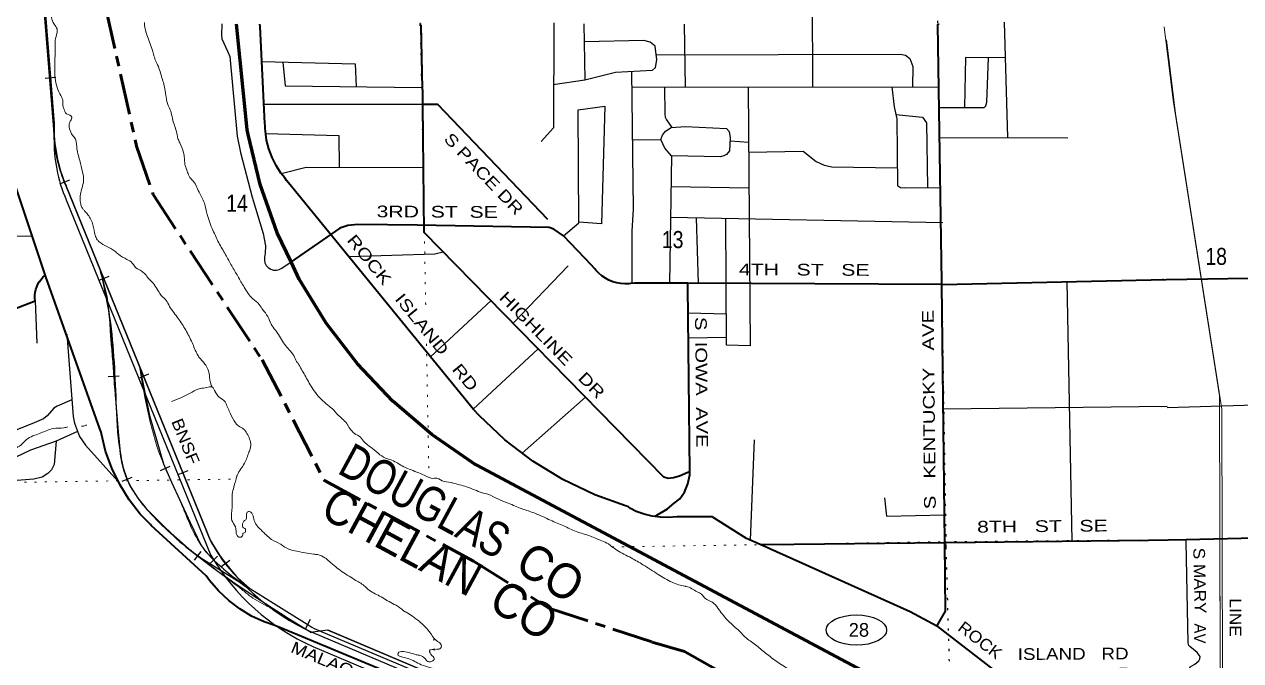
# Model space of a CAD drawing. Header units: feet. Extents: x -8 to 250644, y -192250 to 1368.
# Drawn here: x 175028 to 187545, y -40292 to -33744 of the extents above; entities that cross this region are included whole.
import ezdxf

# ---------------------------------------------------------------- set-up
doc = ezdxf.new("R2010")
doc.units = ezdxf.units.FT
doc.header["$LTSCALE"] = 70
doc.linetypes.add('DOTTED', pattern=[1.5, 0.3, -1.2])
doc.linetypes.add('LONG_DASH_SHORT_DASH', pattern=[9.9, 6, -1.2, 1.5, -1.2])
for name, color, linetype, lineweight in [('11', 7, 'LONG_DASH_SHORT_DASH', 60), ('17', 7, 'Continuous', 25), ('23', 7, 'Continuous', 70), ('26', 7, 'Continuous', 40), ('29', 7, 'Continuous', 25), ('34', 7, 'Continuous', 25), ('39', 7, 'Continuous', 13), ('46', 7, 'Continuous', 13), ('6', 7, 'DOTTED', 25), ('7', 7, 'DOTTED', 13)]:
    doc.layers.add(name, color=color, linetype=linetype, lineweight=lineweight)
for name, color, linetype in [('12', 7, 'Continuous'), ('27', 7, 'Continuous'), ('30', 7, 'Continuous')]:
    doc.layers.add(name, color=color, linetype=linetype)

msp = doc.modelspace()

# ---------------------------------------------------------------- linework, layer by layer
at = {"layer": '11'}
for points in [[(175710.05, -32414.22), (175868.07, -33581.28), (176183.76, -34996.74), (176352.91, -35496.14), (177475.46, -37197.96)], [(177477.24, -37198), (178115.44, -38437.41), (179650.89, -39268.4), (180427.22, -39750.2), (181490, -40100.66), (181822.65, -40198.24), (182162.11, -40388.29), (183850, -41417.09), (184972.31, -41911.88), (186349.38, -42573.36), (186829.17, -42560.69)]]:
    msp.add_lwpolyline(points, dxfattribs=at)
at = {"layer": '17'}
msp.add_ellipse((183590.95, -39976.77), major_axis=(-310.94, 0.76), ratio=0.500137, dxfattribs=at)
at = {"layer": '23'}
for points in [[(177772.98, -36188.92), (177630.37, -35889.6), (177453.95, -35390.75), (177330.64, -34876.19), (177322.44, -34830.7), (177212.46, -33741.17)], [(186820.68, -41531.6), (185561.95, -41295.76), (185547.42, -41293.04), (185511.95, -41279.56), (184944.97, -41064.13), (184633.48, -40915.08), (184628.48, -40912.69), (184583.48, -40888.73), (179683.39, -38279.38), (179658.45, -38266.1), (179633.39, -38248.86), (179222.45, -37966.2), (178820.25, -37622.4), (178456.18, -37238.45), (178134.25, -36818.54), (177857.97, -36367.28), (177772.98, -36188.92)]]:
    msp.add_lwpolyline(points, dxfattribs=at)
at = {"layer": '26'}
for p, q in [((179106.66, -33759.63), (179106.43, -33735)), ((179127.22, -34403.48), (179110.7, -33751.89)), ((184435.72, -33747.86), (184435.54, -33734.02)), ((184470.7, -36419.71), (181855.83, -36408.64)), ((186741, -36371.15), (186749.36, -36370.97)), ((186778.07, -36370.49), (189646.48, -36323.72)), ((186800.02, -39047.68), (186982.68, -39044.82))]:
    msp.add_line(p, q, dxfattribs=at)
for points in [[(186982.68, -39044.82), (189673.42, -38980.95), (189681.43, -38980.88), (189623.58, -33657.26)], [(181515.81, -38807.51), (181488.72, -38803.96), (181406.03, -38784.15), (181325.86, -38755.8), (181266.08, -38727.43), (181241.08, -38706.4), (181216.08, -38697.58), (180898.36, -38585.45), (180570.15, -38429.35), (180260.06, -38239.79), (179971.48, -38018.85), (179707.58, -37768.96), (179651.72, -37708.81), (177747.49, -35375.15), (177727.34, -35350.45), (177707.35, -35325.15), (177669.05, -35276.65), (177619.02, -35197.49), (177577.54, -35113.53), (177545.06, -35025.7), (177521.94, -34934.96), (177508.43, -34842.29), (177506.74, -34815.81), (177504.86, -34786.32), (177503.87, -34765.81), (177455.53, -33766.71), (177452.76, -33741.71)], [(184470.7, -36419.71), (184470.4, -36393.58), (184428.24, -33744.15)], [(179129.02, -34568.71), (179127.49, -34428.48), (179127.22, -34403.48)], [(181877.49, -38347.2), (181855.74, -38356.22), (181769.39, -38392.04), (181708.98, -38411.39), (181652.73, -38416.77), (181610.73, -38404.28), (179143.43, -35884.98), (179129.02, -34568.71)], [(180414.52, -35752.18), (179284.95, -34568.73), (179129.02, -34568.71)], [(180627.38, -41184.08), (177655.75, -39950.71), (177630.6, -39940.27), (177605.75, -39931.59), (177495.91, -39893.25), (177366.73, -39832.33), (177244.63, -39758.25), (177130.94, -39671.81), (177026.91, -39573.95), (176933.67, -39465.76), (176898.22, -39417.85), (176375.92, -38938.75), (176334.79, -38901.03), (176325.92, -38891.79), (176221.87, -38783.45), (176107.56, -38636.3), (176009.26, -38478.02), (175928.05, -38310.32), (175864.81, -38135.05), (175821.11, -37957.71), (175817.69, -37939.81), (175806.26, -37907.71), (175249.15, -36342.49), (174844.76, -35127.84)], [(180576.24, -35921.61), (180478.69, -35852.26), (180429.6, -35833.84), (179073.69, -35809.29), (178460.15, -35803.15), (178355.85, -35815.42), (178276.09, -35839.98), (177772.98, -36188.92)], [(181855.83, -36408.64), (181317.29, -36406.37), (181306.8, -36406.32), (181267.29, -36411.63), (181250.36, -36413.91), (181208.06, -36415.13), (181165.85, -36411.93), (181124.21, -36404.33), (181083.6, -36392.41), (181044.45, -36376.32), (181007.2, -36356.23), (180972.26, -36332.35), (180940, -36304.95), (180910.78, -36274.32), (180910.5, -36273.96), (180900.57, -36261.42), (180864.82, -36223.96), (180576.24, -35921.61)], [(173869.17, -36791.79), (173881.93, -36792.1), (174327.68, -36797.56), (174543.09, -36819.73), (175140.6, -36590.95), (175137.47, -36561.49), (175137.44, -36531.86), (175140.5, -36502.39), (175146.63, -36473.4), (175155.75, -36445.22), (175167.77, -36418.14), (175182.56, -36392.46), (175199.94, -36368.47), (175219.74, -36346.43), (175236.98, -36330.53)], [(181877.49, -38347.2), (181856.2, -36441.89), (181855.83, -36408.64)], [(184470.7, -36419.71), (184472.63, -36419.72), (186778.07, -36370.49)], [(184500.76, -39075.3), (184500.71, -39071.23), (184470.7, -36419.71)], [(181515.81, -38807.51), (181537.46, -38794.94), (181647.29, -38731.16), (181716.18, -38669.84), (181772.84, -38626.41), (181821.76, -38556.86), (181856.79, -38473.13), (181877.87, -38381.24), (181877.49, -38347.2)], [(182598.74, -39097.34), (182460.78, -39035.38), (182106.91, -38813.24), (181742.81, -38810.5), (181658.04, -38817.21), (181573.04, -38815.02), (181515.81, -38807.51)], [(184500.76, -39075.3), (184516.84, -39075.11), (186596.15, -39050.66), (186800.02, -39047.68)], [(182598.74, -39097.34), (182640.25, -39096.86), (184500.76, -39075.3)], [(184417.76, -39935.92), (184142.62, -39790.72), (182598.74, -39097.34)], [(184417.76, -39935.92), (184428.33, -39918.19), (184508.65, -39783.39), (184500.76, -39075.3)], [(186812.04, -40485.65), (186653.06, -40437.16), (186628.26, -40430.26), (186603.06, -40421.98), (186546.11, -40403.29), (186461.79, -40385.09), (186376.03, -40375.81), (186352.9, -40375.2), (186327.65, -40374.54), (186302.9, -40374.69), (185002.42, -40382.51), (184427.49, -39941.05), (184417.76, -39935.92)]]:
    msp.add_lwpolyline(points, dxfattribs=at)
at = {"layer": '29'}
for p, q in [((183122.61, -31081.97), (183138.26, -34388.33)), ((180786.33, -33738.77), (180795.42, -34313.89)), ((181818.78, -33741.1), (181826.93, -34391.03)), ((185110.69, -33720.86), (185147.14, -34909.81)), ((181277.61, -34392.16), (184440, -34385.64)), ((179129.02, -34568.71), (177494.32, -34568.46)), ((184446.77, -34908.46), (185764.99, -34911.01)), ((181288.38, -34931.43), (181579.04, -34927.89)), ((182294.94, -34941.23), (182479.59, -34957.02)), ((181689.42, -35096.97), (181667.31, -36407.85)), ((181684.1, -35412.48), (182484.02, -35426.09)), ((181678.74, -35729.92), (184478.79, -35784.79)), ((181940.22, -35735.04), (181961.03, -36409.09)), ((173867.52, -35944.15), (175108.27, -35919.33)), ((180058.72, -36819.56), (180624.96, -36228.8)), ((185755.57, -36392.32), (185809.03, -39059.92)), ((175140.6, -36590.95), (175156.85, -37025.35)), ((179208.31, -37165.41), (179830.59, -36586.63)), ((181859.24, -36713.73), (182253.07, -36721.81)), ((181862.1, -36969.51), (182254.63, -36964.72)), ((179647.66, -37703.83), (180315.64, -37081.89)), ((180152.69, -38157.58), (180803.43, -37579.97)), ((186788.86, -37677.4), (184485.23, -37703.45)), ((175575.91, -37933.18), (175356.92, -38033.74)), ((182538.01, -38019.9), (182496.45, -39051.4))]:
    msp.add_line(p, q, dxfattribs=at)
for points in [[(177062.21, -33739.45), (177057.38, -33856.65), (177061.13, -33892.19), (177118.89, -34021.81), (177141.54, -34076.55), (177220.04, -34894.75), (177253.75, -35063.76), (177374.26, -35522.43), (177486.79, -35897.79), (177508.51, -36023.82), (177506.67, -36098.84), (177499.79, -36139.48), (177498.34, -36169.47), (177504.71, -36198.81), (177518.45, -36225.5), (177538.64, -36247.72), (177563.88, -36263.97), (177592.47, -36273.12), (177622.46, -36274.56), (177651.8, -36268.2), (177678.49, -36254.46), (177772.98, -36188.92)], [(180477.11, -33727.48), (180472.87, -34809.03), (180346.33, -34950.92)], [(180471.28, -34361.94), (180795.46, -34313.88), (181113.28, -34237.84), (181493.93, -34215.16), (181524.9, -34188.25), (181536.72, -34110.38), (181520.9, -33968.22), (181468.79, -33926.24), (181401.88, -33909.52), (180789.25, -33923.27)], [(177472.99, -34127.62), (178431.7, -34152.19), (178441.37, -34385.04)], [(177688.55, -34133.14), (177710.75, -34375.5), (179115.36, -34393.85)], [(181530.71, -34056.38), (184042.04, -34049.8), (184096.48, -34061.92), (184138.84, -34094.74), (184171.97, -34178.54), (184167.02, -34386.2)], [(184443.4, -34600.03), (184905.02, -34600.68), (184921.74, -34584.18), (184932.38, -34544.21), (184949.94, -34088.5)], [(185122.02, -34090.52), (184714.12, -34085.73), (184702.34, -34600.39)], [(181275.56, -34228.17), (181293.31, -35645.13), (181278.13, -35873.88), (181278.75, -36406.21)], [(181614.47, -34391.47), (181619.87, -34666.74), (181623.09, -34699.98), (181637.11, -34726.3), (181690.71, -34805.96)], [(182476.52, -34391.66), (182495.81, -37052.01), (182255.14, -37044.92), (182246.77, -35741.05)], [(183955.34, -34386.64), (183978.69, -34593.92), (184008.31, -34717.86), (184012.87, -35401.5), (184045.04, -35423.43), (184085.36, -35426.68), (184454.94, -35422.19)], [(180576.24, -35921.61), (180733.74, -35788.28), (180729.17, -34623.46), (181001.36, -34586.06), (180966.4, -35795.48), (180733.71, -35779.56)], [(183997.2, -34671.39), (184270.71, -34698.63), (184313.53, -34756.25), (184321.89, -35423.81)], [(177510.03, -34867.46), (178264.5, -34888.04), (178266.62, -35214.47)], [(182481.37, -35061.14), (183042.12, -35050.42), (183175.78, -35157.06), (183259.54, -35194.17), (183336.82, -35209.24), (184011.65, -35219.15)], [(177671.11, -35279.91), (177927.74, -35212.94), (179136.13, -35218.4)], [(178366.94, -36134.29), (179254.11, -36105.04), (179337.78, -36083.43)], [(175465.43, -36930.6), (175530.89, -37779.79), (175542.89, -37848.43), (175596.35, -37985.66), (175655.98, -38073.61), (175988.86, -38445.18)], [(175517.67, -37608.31), (175367.25, -37672.18), (175330.45, -37694.63), (175263.25, -37771.63), (175226.98, -37803.18), (175129.82, -37843.43), (174932.32, -37922.03), (174193.71, -38336.02)], [(186788.95, -37688.24), (188373.22, -37639.14), (189663.11, -37580.99)], [(175356.92, -38033.74), (175335.7, -38274), (175306.46, -38327.2), (175269.06, -38364.63), (175212.95, -38402.06), (175127.08, -38424.91), (174736.52, -38455.73), (174595.77, -38490.96), (174513.09, -38544.66), (173961.92, -39038.58), (173889.75, -39117.91), (173825.82, -39216.67), (173572.01, -39761.1), (173460.61, -39991.02)], [(175356.92, -38033.74), (175091.38, -38126.02), (174941.78, -38196.59), (174788.66, -38296.7), (174750.06, -38345.92), (174695.12, -38466.09)], [(183880.71, -38615.06), (183899.13, -38805.31), (184497.55, -38792.29)], [(187016.19, -40562.06), (187016.32, -40535.74), (187016.84, -40426.31), (187018.14, -40372.02), (187025.44, -40356.07), (187073.07, -40329.07), (187114.47, -40292.19), (187126.09, -40272.79), (187127.66, -40249.88), (187096.66, -40206.47), (187023.01, -40144.38), (187010.89, -40134.15), (187006.34, -40108.21), (186983.21, -39068.65), (186982.68, -39044.82)]]:
    msp.add_lwpolyline(points, dxfattribs=at)
msp.add_lwpolyline([(181579.04, -34927.89), (181595.04, -34885.96), (181627.76, -34843.27), (181685.78, -34806.29), (181832.01, -34796.49), (182255.28, -34815.4), (182282.35, -34847.95), (182292.59, -34913.18), (182284.22, -35045.61), (182254.29, -35081.88), (182227.41, -35097.67), (182190.76, -35106.9), (181689.42, -35096.97), (181620.26, -35017.61)], close=True, dxfattribs=at)
at = {"layer": '34'}
for p, q in [((175143.79, -32366.69), (175335.09, -34763.05)), ((175143.97, -32510.59), (175335.27, -34906.96)), ((175352.75, -34292), (175242.5, -34300.8)), ((175491.64, -35347.09), (175388.87, -35388.01)), ((175459.22, -35407.71), (176948.76, -39065.04)), ((175459.4, -35551.63), (176948.94, -39209.08)), ((175897.9, -36338.75), (175795.46, -36380.47)), ((175892.59, -37368), (176002.94, -37360.44)), ((176305.04, -37345.32), (176202.6, -37387.04)), ((176428.3, -38335.82), (176529.73, -38291.71)), ((176033.39, -38443.86), (176136.21, -38403.1)), ((176711.88, -38337.35), (176609.44, -38379.07)), ((176780.85, -39257.08), (176848.41, -39169.5)), ((176816, -39218.05), (177964.85, -39933.3)), ((176936.93, -39294.2), (177016.22, -39217.09)), ((177143.24, -39261.13), (177054.39, -39327.01)), ((177968.17, -39868.67), (177919.51, -39968)), ((177997.96, -40001.6), (180476.4, -41049.34)), ((177998.13, -40145.74), (180476.56, -41193.7))]:
    msp.add_line(p, q, dxfattribs=at)
at = {"layer": '34', "lineweight": 13}
msp.add_line((178143, -39979.05), (180345, -40906.05), dxfattribs=at)
for points in [[(175457.21, -35403.61), (175446.9, -35379.36), (175437.18, -35354.95), (175427.78, -35330.42), (175418.83, -35305.75), (175410.34, -35280.78), (175402.3, -35255.83), (175394.58, -35230.59), (175387.44, -35205.36), (175380.63, -35179.83), (175374.41, -35154.33), (175368.51, -35128.69), (175363.05, -35103.05), (175358.05, -35077.13), (175353.67, -35051.24), (175349.58, -35025.34), (175345.94, -34999.15), (175342.76, -34973.13), (175340.03, -34946.97), (175337.91, -34920.68), (175336.09, -34894.56), (175334.73, -34868.27), (175333.96, -34841.88), (175333.49, -34815.62), (175333.49, -34789.39), (175334.07, -34763.08), (175137.35, -32298.66)], [(180476.14, -41050.32), (177997.56, -40002.53), (177967.88, -39989.27), (177931.85, -39972.13), (177895.8, -39954.47), (177860.22, -39936.27), (177825, -39917.33), (177790.27, -39897.85), (177755.7, -39877.73), (177721.41, -39857.2), (177687.67, -39835.8), (177654.22, -39813.96), (177621.13, -39791.4), (177588.32, -39768.4), (177556.19, -39744.74), (177524.32, -39720.66), (177492.95, -39696.02), (177461.93, -39670.64), (177431.5, -39644.91), (177401.25, -39618.57), (177371.79, -39591.76), (177342.48, -39564.32), (177313.96, -39536.42), (177285.74, -39508.09), (177258.09, -39479.42), (177230.8, -39450), (177204.33, -39420.12), (177178.23, -39390.01), (177152.5, -39359.16), (177127.48, -39328.16), (177102.94, -39296.6), (177079.07, -39264.41), (177055.72, -39232.16), (177032.84, -39199.38), (177010.63, -39165.93), (176988.94, -39132.45), (176967.84, -39098.63), (176952.27, -39072.35), (176960.03, -39095.39), (175458.21, -35407.92), (175458.19, -35405.91), (175457.21, -35403.61)], [(175811.35, -36284.45), (175875.72, -36547.3), (175904.3, -36762.46), (175937.73, -37224.52), (175972.28, -37686.5), (175994.07, -37935.85), (176018.74, -38185.03), (176028.07, -38246.66), (176051.74, -38337.2), (176085.22, -38426.11), (176124.67, -38507.76), (176195.99, -38621.13), (176281, -38726.37), (176509.93, -38953.53), (176749.41, -39166.8), (176818.71, -39219.11)]]:
    msp.add_lwpolyline(points, dxfattribs=at)
at = {"layer": '34'}
for points in [[(175409.29, -35281.13), (175401.25, -35256.16), (175393.52, -35230.91), (175386.37, -35205.66), (175379.56, -35180.11), (175373.33, -35154.59), (175367.43, -35128.93), (175361.97, -35103.27), (175356.96, -35077.33), (175352.58, -35051.42), (175348.49, -35025.51), (175344.84, -34999.3), (175341.66, -34973.26), (175338.93, -34947.08), (175336.81, -34920.77), (175334.99, -34894.63), (175333.63, -34868.32), (175332.86, -34841.91), (175332.39, -34815.63), (175332.39, -34789.38), (175332.96, -34763.12), (175148.01, -32446.13)], [(176939.97, -39049.06), (175457.11, -35408.15), (175457.09, -35406.14), (175456.19, -35404.05), (175445.88, -35379.78), (175436.15, -35355.36), (175426.74, -35330.81), (175417.79, -35306.12), (175409.29, -35281.13)], [(175811.35, -36284.45), (175875.72, -36547.3), (175904.3, -36762.46), (175937.73, -37224.52), (175972.28, -37686.5), (175994.07, -37935.85), (176018.74, -38185.03), (176028.07, -38246.66), (176051.74, -38337.2), (176085.22, -38426.11), (176124.67, -38507.76), (176195.99, -38621.13), (176281, -38726.37), (176509.93, -38953.53), (176749.41, -39166.8), (176811.36, -39213.57)], [(176213.16, -37261.49), (176315.6, -37768.87), (176459.89, -38265.02), (176542.34, -38454.64), (176629.96, -38641.59), (176734.99, -38870.87), (176844.95, -39098.24), (176891.31, -39168.99), (176980.6, -39260.8), (177077.81, -39347.65), (177197.42, -39449.5), (177325.76, -39541.75)], [(177969.78, -39997.84), (178152.6, -39976.06), (180356.58, -40911.61)], [(180495, -41011.05), (178061.64, -39983.91)]]:
    msp.add_lwpolyline(points, dxfattribs=at)
for centre, radius, start, end in [((178253.79, -38390.63), 1469.1, 206.40876, 231.9841), ((178375.98, -39261), 787.86, 238.55292, 246.40264)]:
    msp.add_arc(centre, radius, start, end, dxfattribs=at)
for centre, major_axis, ratio, start_param, end_param in [((176840.43, -34805.56), (687.2, 1340.08), 0.999945, 2.01637748, 2.45448722), ((176840.6, -34949.61), (685.51, -1340.94), 0.99994, 4.21151454, 4.64962427), ((178924.63, -37908.16), (1044.67, 2037.12), 0.999945, 2.57367308, 3.19871476), ((178924.79, -38052.39), (1042.02, -2038.48), 0.99994, 4.76882847, 5.39387014)]:
    msp.add_ellipse(centre, major_axis=major_axis, ratio=ratio, start_param=start_param, end_param=end_param, dxfattribs=at)
at = {"layer": '34', "lineweight": 13}
for points in [[(175809, -36289.05), (175833, -36374.05), (175850, -36460.05), (175874, -36558.05), (175895, -36690.05), (175907, -36812.05), (175915, -36934.05), (175929, -37112.05), (175945, -37312.05), (175954, -37443.05), (175975, -37684.05), (175994, -37922.05), (176005, -38064.05), (176019, -38194.05), (176040, -38289.05), (176070, -38391.05), (176100, -38461.05), (176138, -38532.05), (176159, -38562.05), (176200, -38623.05), (176261, -38703.05), (176313, -38761.05), (176414, -38863.05), (176570, -39007.05), (176721, -39140.05), (176912, -39286.05), (177109, -39442.05), (177266, -39559.05), (177358, -39632.05), (177547, -39742.05)], [(176212.09, -37261.7), (176458.86, -38265.39), (176628.97, -38642.05), (176844, -39098.78), (177077.09, -39348.47), (177325.12, -39542.64)]]:
    msp.add_spline(points, degree=3, dxfattribs=at)
at = {"layer": '34'}
msp.add_spline([(175825.05, -36336.1), (175905.31, -36762.35), (175973.29, -37686.41), (176019.75, -38184.9), (176086.15, -38425.71), (176281.76, -38725.69), (176750.05, -39166.02), (177981.88, -40001.76)], degree=3, dxfattribs=at)
at = {"layer": '39'}
for points in [[(175513.6, -34870.18), (175498.73, -34743.76), (175504.59, -34735.58), (175517.85, -34699.07), (175462.77, -34664.1), (175435.48, -34612.41), (175424.72, -34580.46), (175423.43, -34522.15), (175393.91, -34460.44), (175343.49, -34272.47), (175344.26, -34035.06), (175354.69, -33869.84), (175365.01, -33791.15), (175335.81, -33743.52), (175310.39, -33595.22), (175312.27, -33589.14), (175301.34, -33458.61), (175298.35, -33323.89), (175286.93, -33171.25), (175265.05, -33091.26), (175283.5, -33016.41), (175287.84, -32849.33), (175283.92, -32762.91), (175265.88, -32674.79), (175257.18, -32644.81), (175263.48, -32566.21), (175256.42, -32520.09), (175254.72, -32443.08)], [(176603.29, -34893.55), (176593.1, -34847.88), (176551.87, -34712.01), (176534.15, -34637.97), (176508.7, -34578.19), (176474.76, -34407.95), (176439.74, -34279.98), (176392.54, -34146.25), (176388.35, -34138.29), (176349.58, -34022.48), (176295.9, -33868.77), (176264.91, -33740.71), (176264.55, -33724.62)], [(175640.72, -35654.57), (175620.92, -35630.24), (175608.01, -35592.31), (175602.71, -35534.09), (175602.52, -35526.04), (175631.75, -35392.61), (175635.83, -35303.99), (175626.9, -35263.95), (175598.13, -35145.9), (175566.79, -35001.76), (175542.54, -34905.73), (175513.6, -34870.18), (175502.97, -34844.26)], [(181071.76, -39116.78), (181039.03, -39091.37), (180969.93, -39058.72), (180854.24, -39011.03), (180706.34, -38962.04), (180578.37, -38904.56), (180444.38, -38847.22), (180279.87, -38774.48), (180150.16, -38729.11), (180008.11, -38671.94), (179900.56, -38628.1), (179798.95, -38580.09), (179740.24, -38563.3), (179580.03, -38502.52), (179434.36, -38463.55), (179420.2, -38459.85), (179327.29, -38441.82), (179256.27, -38413.24), (179244.26, -38415.53), (179163.32, -38393.21), (179086.14, -38358.73), (178931.9, -38295.8), (178809.78, -38230.15), (178765.21, -38215.06), (178687.85, -38172.54), (178609.99, -38107.9), (178519.86, -38033.48), (178474.48, -37982.19), (178456.16, -37972.55), (178359.46, -37874.13), (178355.26, -37866.18), (178260.57, -37767.72), (178194.69, -37698.8), (178133.24, -37647.86), (178011.66, -37515.81), (177932.39, -37386.83), (177863.25, -37261.64), (177844.49, -37231.88), (177843.33, -37230.3), (177842.48, -37228.2), (177840.8, -37226.09), (177808.89, -37168.31), (177717.83, -37051.66), (177634.48, -36920.76), (177553.33, -36797.86), (177551.18, -36791.87), (177509.25, -36714.35), (177482.36, -36680.76), (177444.98, -36627.28), (177379.32, -36568.4), (177290.21, -36449.7), (177225.36, -36336.49), (177162.66, -36229.26), (177099.82, -36116), (177028.67, -35990.86), (176969.54, -35863.43), (176909.65, -35701.82), (176880.89, -35583.77), (176826.09, -35470.33), (176757.04, -35349.17), (176750.88, -35343.27), (176717.56, -35291.71), (176700.41, -35243.81), (176680.94, -35181.89), (176675.58, -35121.65), (176666.25, -35063.51), (176627.84, -34963.79), (176608.73, -34917.95), (176603.29, -34893.55)], [(176959.85, -37475.3), (176946.08, -37439.2), (176932.2, -37357.03), (176916.7, -37293), (176885.35, -37239.39), (176825.46, -37168.31), (176802.45, -37128.59), (176747.39, -37003.09), (176680.17, -36873.84), (176601.16, -36756.91), (176513.89, -36630.13), (176478.42, -36572.59), (176445.63, -36545.15), (176414.51, -36501.6), (176327.36, -36380.84), (176319.15, -36372.98), (176290.2, -36337.41), (176206.18, -36266.88), (176191.98, -36261.16), (176138.34, -36200.01), (176083.22, -36163.02), (175997.59, -36110.63), (175958.64, -36077.31), (175799.67, -35982.31), (175779.08, -35960.64), (175757.95, -35914.84), (175733.48, -35808.77), (175682.88, -35703.29), (175649.87, -35665.81), (175643.25, -35657.68)], [(179405.79, -40445.78), (179381.45, -40436.26), (179338.43, -40401.02), (179275.64, -40380.3), (179178.57, -40356.33), (179093.39, -40324.05), (178951.26, -40262.87), (178871.94, -40222.41), (178881.63, -40206.09), (178909.6, -40197.42), (179061.15, -40230.22), (179099.56, -40239.42), (179146.38, -40264.52), (179171.12, -40292.13), (179189.48, -40303.79), (179225.52, -40296.93), (179247.19, -40276.33), (179242.77, -40258.33), (179224.33, -40242.65), (179218.12, -40234.74), (179197.04, -40190.95), (179273.11, -40175.16), (179305.14, -40168.41), (179320.59, -40139.9), (179312.06, -40117.96), (179293.62, -40102.27), (179246.5, -40063.11), (179207.06, -40007.66), (179093.84, -39889.5), (179022.2, -39832.77), (178956.98, -39794.01), (178948.85, -39790.16), (178875.2, -39733.48), (178832.5, -39712.31), (178700.07, -39634.81), (178577.91, -39567.16), (178536.86, -39529.86), (178440.92, -39465.63), (178300.18, -39376.25), (178167.12, -39270.6), (178122.05, -39233.4), (178046.93, -39200.89), (178004.58, -39195.8), (177832.96, -39165.47), (177750.06, -39145.2), (177670.56, -39096.7), (177664.43, -39092.81), (177572.91, -39046.59), (177515.48, -38995.58), (177429.13, -38911.01), (177406.32, -38879.34), (177386.84, -38817.41), (177357.5, -38763.75), (177335.22, -38756.21), (177313.68, -38782.84), (177310.86, -38837.22), (177300.99, -38845.49), (177279.41, -38870.13), (177271.95, -38896.45), (177276.46, -38918.47), (177303.04, -38937.99), (177305.36, -38952.03), (177305.48, -38958.05), (177299.77, -38972.26), (177281.81, -38978.7), (177274.39, -39007.03), (177236.47, -39019.96), (177218.02, -39004.28), (177199.94, -38914.16), (177164.3, -38848.57), (177160.82, -38782.26), (177167.85, -38645.3), (177168.39, -38578.91), (177184.88, -38506.1), (177216.52, -38390.73), (177220.31, -38380.58), (177294.07, -38260.23), (177339.83, -38146.54), (177354.93, -38101.94), (177358.05, -38061.63), (177340.51, -37995.64), (177311.12, -37939.97), (177274.04, -37900.57), (177245.55, -37885.12), (177202.44, -37845.84), (177150.06, -37750.46), (177101.42, -37642.92), (177095.08, -37628.98), (177029.56, -37576.14), (176998.47, -37534.59), (176994.32, -37528.65), (176958.95, -37475.12), (176906.82, -37482.33), (176838.65, -37491.92), (176756.99, -37527.95), (176645.63, -37584.78), (176543.95, -37625.29)], [(175475.31, -37885.2), (175433.77, -37895.72), (175323.34, -37904.24), (175261.43, -37923.74), (175135.82, -37972.84), (175064.17, -38006.65), (175005.07, -38062.29), (174883.88, -38129.4), (174877.88, -38131.54), (174834.11, -38152.65), (174782.69, -38192.03), (174717.03, -38223.69), (174665.52, -38259.04), (174552.64, -38338.04), (174520.7, -38348.82), (174387.31, -38410.16), (174327.99, -38455.76), (174304.81, -38498.52), (174246.24, -38578.31), (174221.22, -38629.17), (174186.78, -38708.4), (174139.91, -38771.82), (174130.22, -38788.13), (174035.47, -38868.72), (174023.64, -38879.05), (173996.2, -38911.86), (173881.36, -38992.9), (173857.68, -39013.55), (173779.95, -39136.01), (173750.73, -39178.92), (173709.23, -39212.04), (173681.85, -39246.86), (173572.09, -39376.07), (173474.52, -39511.04), (173427.17, -39642.87), (173396.08, -39782.38), (173383.83, -39865.15), (173354.57, -39906.04), (173346.75, -39916.28), (173307.93, -39979.52), (173297.03, -40032.06), (173286.26, -40090.65), (173297.87, -40160.8), (173317.48, -40228.75), (173350.7, -40276.29), (173381.66, -40311.81), (173459.42, -40372.41), (173510.61, -40413.51), (173534.05, -40473.33), (173541.07, -40517.43), (173518.55, -40590.37), (173454.09, -40676.31), (173416.39, -40699.29), (173410.45, -40703.45), (173311.59, -40780.11), (173290.24, -40814.78), (173250.62, -40841.83), (173209.34, -40885.01), (173144.39, -40948.84), (173105.53, -41010.06), (173044.86, -41085.87), (173033.83, -41132.38), (172976.29, -41258.41), (172945.64, -41327.5), (172888.42, -41377.07), (172837.23, -41426.5), (172814.18, -41475.31), (172779.06, -41614.91), (172777.28, -41625.01), (172757.62, -41736.1), (172693.82, -41852.2), (172595.77, -41965.05), (172439.12, -42065.15), (172383.59, -42100.6), (172332.76, -42166.12), (172305.82, -42221.04), (172281.42, -42300.05), (172264.09, -42425.17), (172264.22, -42431.2), (172188.82, -42477.16), (172163.59, -42517.96), (172078.04, -42560.12), (172028.06, -42573.32), (172020.1, -42577.52), (171922.86, -42636.04), (171879.49, -42675.24), (171838.79, -42744.56), (171775.95, -42812.36), (171726.32, -42841.65), (171666.99, -42887.24)], [(175672, -37868.23), (175670.47, -37868.26), (175638.54, -37879.04), (175617.49, -37879.11)], [(186825.73, -42028.78), (186752.17, -41992.78), (186715.36, -41965.44), (186660.43, -41936.5), (186604.01, -41931.73), (186547.55, -41924.95), (186496.5, -41889.89), (186437.77, -41871.09), (186371.35, -41868.55), (186278.62, -41858.56), (186229.85, -41835.51), (186117.7, -41765.61), (186003.49, -41693.73), (185918.05, -41649.38), (185861.33, -41630.54), (185853.24, -41628.71), (185736.04, -41603.17), (185598.15, -41551.95), (185476.22, -41494.33), (185342.18, -41434.98), (185252.72, -41390.72), (185199.48, -41347.65), (185140.3, -41308.74), (185067.23, -41278.2), (185004.03, -41239.38), (184924.84, -41204.95), (184784.86, -41149.75), (184652.78, -41088.33), (184528.93, -41034.79), (184396.9, -40975.39), (184384.79, -40973.65), (184259.19, -40932.21), (184235.03, -40930.74), (184089.59, -40901.82), (183915.35, -40843.37), (183803.46, -40785.52), (183681.44, -40723.9), (183553.34, -40660.38), (183467.98, -40620.05), (183427.83, -40622.96), (183375.48, -40620.11), (183286.23, -40585.9), (183148.26, -40530.66), (182993.99, -40465.73), (182957.41, -40448.45), (182873.17, -40367.86), (182867.06, -40363.97), (182732.3, -40272.45), (182617.69, -40182.48), (182511.26, -40098.36), (182458.12, -40059.33), (182386.16, -39988.52), (182273.26, -39884.43), (182178.17, -39767.87), (182124.44, -39702.7), (182079.59, -39675.53), (182028.63, -39644.49), (181997.68, -39608.98), (181952.88, -39583.83), (181839.03, -39528.04), (181826.92, -39526.3), (181693.28, -39485.05), (181550.71, -39403.76), (181393.66, -39304.69), (181273.47, -39234.97), (181124.87, -39153.81), (181071.76, -39116.78)]]:
    msp.add_spline(points, degree=3, dxfattribs=at)
at = {"layer": '46'}
msp.add_line((187334.72, -40480.67), (187330.09, -38871.87), dxfattribs=at)
for points in [[(187338.2, -41687.25), (187326.34, -37567.52), (186849.43, -34525.43), (186758.35, -33768.96)], [(187362.08, -41822.23), (187350.24, -37702.5), (186873.32, -34660.44), (186782.25, -33903.98)]]:
    msp.add_lwpolyline(points, dxfattribs=at)
at = {"layer": '6'}
msp.add_lwpolyline([(184564.17, -40927.36), (184515, -39117.72), (184429.57, -33727.64), (184382.84, -28363.11), (184312.86, -22945.03), (184340.09, -17728.61), (184339.96, -17712.95)], dxfattribs=at)
at = {"layer": '7'}
for p, q in [((179102.5, -33727.03), (179114.54, -34351.47)), ((179121.61, -34718.33), (179159.54, -36686.02)), ((179166.19, -37031.53), (179192.53, -38397.9)), ((179244.2, -40188.04), (179243.41, -40060.04))]:
    msp.add_line(p, q, dxfattribs=at)
for points in [[(155663.35, -39149.17), (157902.04, -39154.77), (163275.78, -38426.46), (168567.64, -38432.11), (173874.13, -38473.21), (177156.01, -38424.12)], [(186800.02, -39047.68), (189664.08, -38985.17), (194965, -38936.05), (200231.29, -38865.78), (205565.58, -38789.9), (210887.82, -38749.66), (215625.91, -38726.21)], [(181073.28, -39122.13), (184495.09, -39067.83), (186800.02, -39047.68)]]:
    msp.add_lwpolyline(points, dxfattribs=at)

# ---------------------------------------------------------------- texts
at = {"layer": '12'}
for s, rotation, width, p in [('DOUGLAS', 331.578, 0.8, (178237.9, -38357.13)), ('CHELAN', 331.578, 0.9, (178058.32, -38804.28)), ('CO', 328.176, 0.95, (180057.77, -39354.57)), ('CO', 328.175, 0.95, (179786.22, -39742.69))]:
    msp.add_text(s, height=360, rotation=rotation, dxfattribs=dict(at, width=width)).set_placement(p)
at = {"layer": '17'}
msp.add_text('28', height=140.8, dxfattribs=at).set_placement((183511.83, -40045.47))
at = {"layer": '27'}
for s, height, rotation, width, p in [('S PACE DR', 120.7, 313.624, 1.25, (179336.76, -34931.06)), ('3RD  ST  SE', 120.7, 359.715, 1.35, (178653.11, -35729.54)), ('ROCK   ISLAND   RD', 120.7, 309.171, 1.3, (178339.74, -35968.24)), ('4TH   ST   SE', 120.7, 359.715, 1.35, (182381.72, -36325.47)), ('HIGHLINE   DR', 120, 314.403, 1.3, (179906.01, -36563.59)), ('S  IOWA  AVE', 120, 270.64, 1.3, (181929.71, -36755.4)), ('S   KENTUCKY   AVE', 120.7, 90.609, 1.3, (184408.12, -38733.22)), ('8TH   ST   SE', 120.7, 0.527, 1.35, (184832.97, -38974.33)), ('ROCK', 120.7, 322.441, 1.1, (184623.66, -39972.65)), ('MALAGA  ALCOA  HWY', 120.7, 337.415, 1.2, (177759.94, -40200.79)), ('ISLAND   RD', 120.7, 0.302, 1.2, (185251.03, -40284.61))]:
    msp.add_text(s, height=height, rotation=rotation, dxfattribs=dict(at, width=width)).set_placement(p)
at = {"layer": '30'}
for s, rotation, width, p in [('S MARY', 271.275, 1.1, (187056.78, -39131.38)), ('AV', 268.628, 0.95, (187068.94, -39908.98))]:
    msp.add_text(s, height=120, rotation=rotation, dxfattribs=dict(at, width=width)).set_placement(p)
at = {"layer": '34', "width": 1.15}
msp.add_text('BNSF', height=120.7, rotation=292.117, dxfattribs=at).set_placement((176538.57, -37829.83))
at = {"layer": '46', "width": 1.1}
msp.add_text('LINE', height=120.7, rotation=270.126, dxfattribs=at).set_placement((187430.72, -39651.21))
at = {"layer": '7', "width": 0.85}
for s, height, p in [('14', 176, (177105.9, -35672.68)), ('13', 176, (181588.84, -36046.91)), ('18', 175, (187182.29, -36219.38))]:
    msp.add_text(s, height=height, dxfattribs=at).set_placement(p)

doc.saveas('drawing.dxf')
